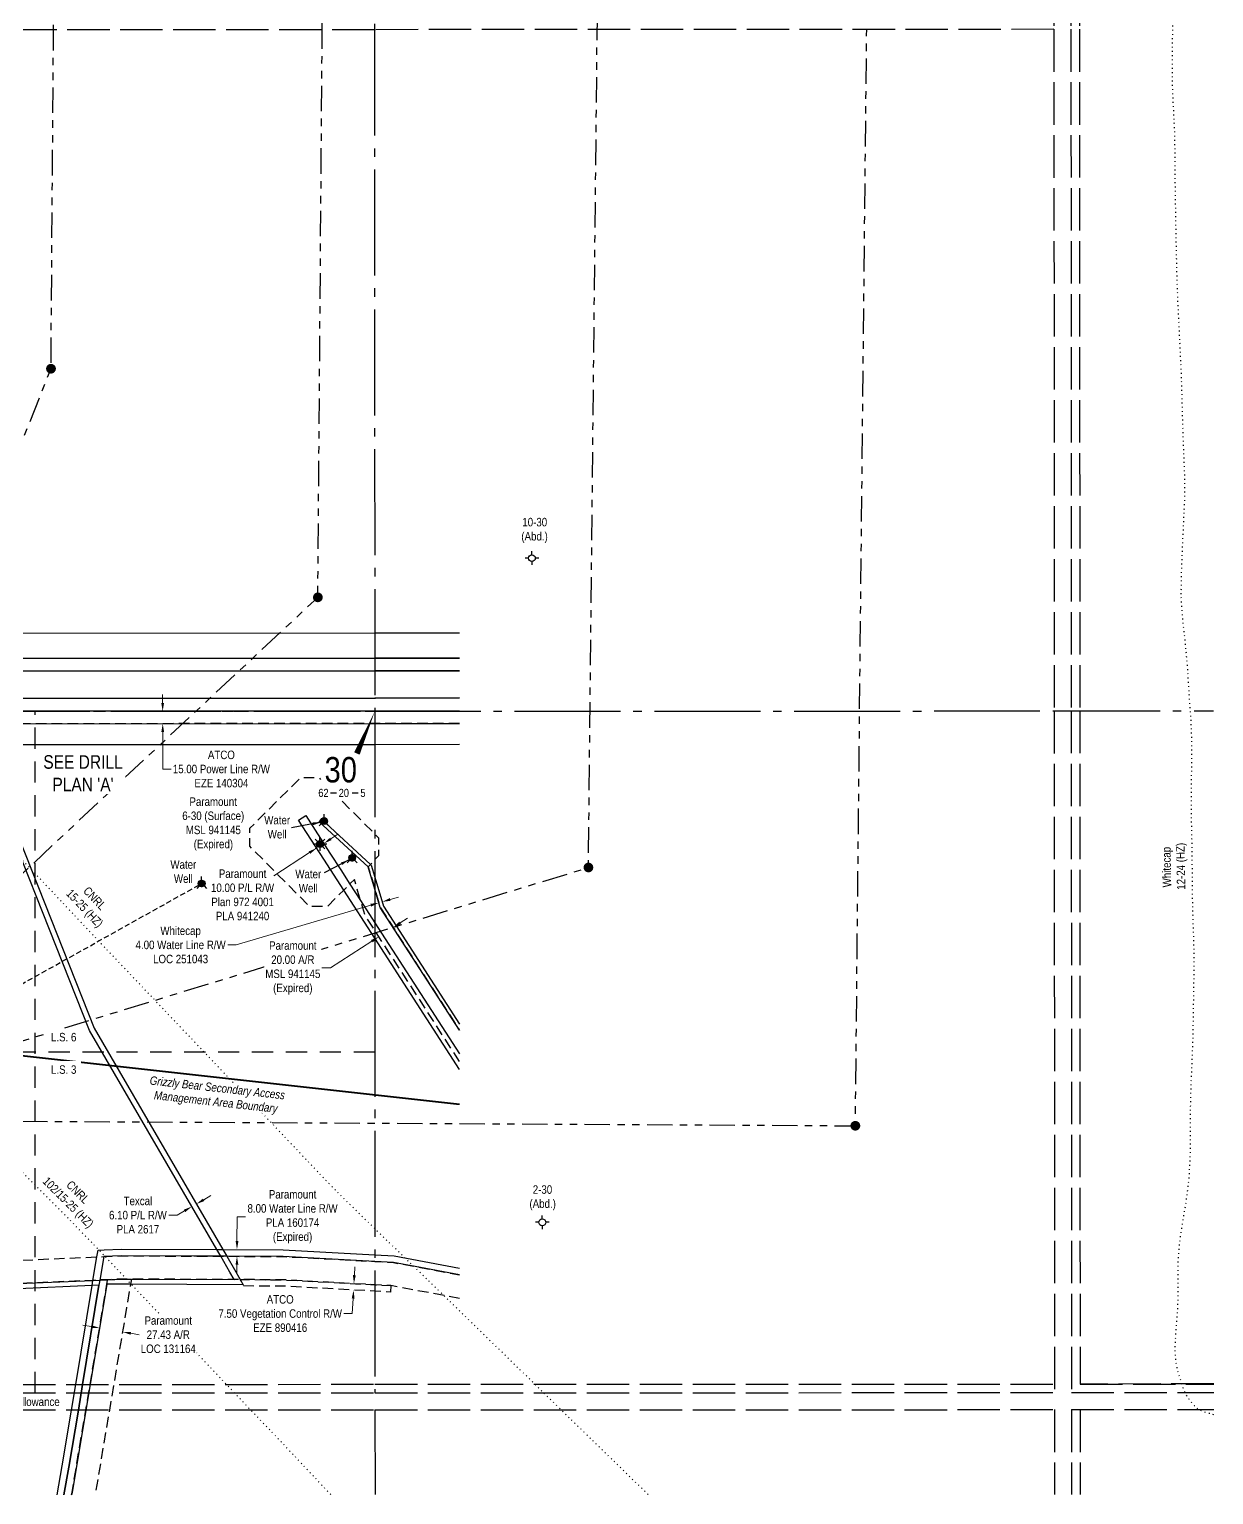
# Model space of a CAD drawing. Extents: x 492570 to 504268, y 6024618 to 6032974.
# Drawn here: x 500315 to 501713, y 6026246 to 6027974 of the extents above; entities that cross this region are included whole.
import ezdxf
from ezdxf.enums import TextEntityAlignment as Align

# ---------------------------------------------------------------- set-up
doc = ezdxf.new("R2010")
doc.units = 0
doc.header["$LTSCALE"] = 5
doc.header["$PDMODE"] = 34
doc.header["$PDSIZE"] = 0.03
for name, pattern in [('DASHDOT2', [12.7, 6.35, -3.175, 0, -3.175]), ('foc-ACCESSROAD', [3.75, 2.5, -1.25]), ('foc-DOT', [1, 0.2, -0.8]), ('foc-DRILLPATH', [14.75, 6, -1.75, 1.75, -1.75, 1.75, -1.75]), ('foc-FLOWLINE', [3.75, 2.5, -1.25]), ('foc-LSD', [8, 5, -3]), ('foc-QUARTERLINE', [33, 25, -3, 2, -3]), ('foc-TIELINE', [1.875, 1.25, -0.625]), ('foc-UNSURVEYED', [12.5, 10, -2.5])]:
    doc.linetypes.add(name, pattern=pattern)
doc.layers.get('Defpoints').update_dxf_attribs({"color": 9})
for name, color, linetype in [('10', 1, 'Continuous'), ('9', 3, 'Continuous'), ('AS-WILDLIFE', 131, 'DASHDOT2'), ('DETAIL-HZ-Existing', 8, 'foc-DOT'), ('DRILL-T', 8, 'Continuous'), ('F-AR', 190, 'foc-ACCESSROAD'), ('F-EZE', 190, 'foc-FLOWLINE'), ('F-RW', 190, 'Continuous'), ('F-WS', 190, 'foc-ACCESSROAD'), ('F-WS-S', 8, 'Continuous'), ('L-DETAIL-T', 3, 'Continuous'), ('L-MON', 1, 'Continuous'), ('L-QSEC', 8, 'foc-QUARTERLINE'), ('L-ROAD-T', 7, 'Continuous'), ('L-SECLBL', 7, 'Continuous'), ('L-SECQ', 8, 'foc-QUARTERLINE'), ('L-SECTION-LSD', 7, 'foc-LSD'), ('L-TIE', 7, 'foc-TIELINE'), ('L-USEC', 7, 'foc-UNSURVEYED'), ('P-PDRILLPATH', 12, 'foc-DRILLPATH'), ('T-WATER-T', 170, 'Continuous')]:
    doc.layers.add(name, color=color, linetype=linetype)
for name, color, linetype, lineweight in [('F-AR-T', 190, 'Continuous', 9), ('F-EZE-T', 190, 'Continuous', 9), ('F-RW-T', 190, 'Continuous', 9), ('F-WS-T', 190, 'Continuous', 9)]:
    doc.layers.add(name, color=color, linetype=linetype, lineweight=lineweight)
doc.styles.add('100L', font='ARIALN.TTF', dxfattribs={"height": 11})
doc.styles.add('240', font='ARIALN.TTF', dxfattribs={"height": 30})
doc.styles.add('80CG', font='ARIALN.TTF', dxfattribs={"height": 10})
doc.styles.add('80L', font='ARIALN.TTF', dxfattribs={"height": 10})
doc.styles.add('SIMPLEX', font='ARIALN.TTF')
doc.dimstyles.new('Compass 5 000', dxfattribs={"dimscale": 5, "dimtxt": 9, "dimasz": 2, "dimexe": 0.2, "dimexo": 0.0625, "dimgap": 0.5, "dimtad": 0, "dimtih": 1, "dimtoh": 1, "dimzin": 0, "dimdsep": 46, "dimtxsty": '80CG', "dimcen": 0.1, "dimse1": 1, "dimse2": 1, "dimclrd": 256, "dimclrt": 256, "dimaunit": 1, "dimadec": 4, "dimazin": 0, "dimtfac": 0.06, "dimtofl": 0, "dimtmove": 0, "dimatfit": 1, "dimfxl": 0.2, "dimtolj": 1, "dimtzin": 0, "dimlwd": -1, "dimarcsym": 0})

# ---------------------------------------------------------------- blocks, each defined once
blk = doc.blocks.new('L-SECLBL')
at = {"layer": '9', "color": 7}
for p, q in [((-5.1, -27.8), (-12.3, -27.8)), ((20.7, -27.8), (13.5, -27.8))]:
    blk.add_line(p, q, dxfattribs=at)
at = {"layer": '10', "color": 2, "style": 'SIMPLEX'}
blk.add_attdef('SEC', text='', height=30, dxfattribs=at).set_placement((0, 0), align=Align.MIDDLE)
at = {"layer": '10', "color": 5, "style": '80L'}
blk.add_attdef('TWP', text='', height=9.5, dxfattribs=at).set_placement((-14.4, -27.4), align=Align.MIDDLE_RIGHT)
blk.add_attdef('RGE', text='', height=9.5, dxfattribs=at).set_placement((3.6, -27.4), align=Align.MIDDLE_CENTER)
blk.add_attdef('MER', text='', height=9.5, dxfattribs=at).set_placement((23.2, -27.4), align=Align.MIDDLE_LEFT)
blk = doc.blocks.new('*D63')
at = {"layer": 'Defpoints', "color": 0, "transparency": 16777216}
for p in [(500727.7, 6026904.1), (500727.9, 6026903.7), (500744.7, 6026914.5)]:
    blk.add_point(p, dxfattribs=at)
at = {"layer": 'F-AR-T', "transparency": 16777216}
for p, q in [((500752.9, 6026920.4), (500761.3, 6026925.8)), ((500719.3, 6026898.7), (500670.4, 6026867.1)), ((500670.4, 6026867.1), (500660.4, 6026867.1))]:
    blk.add_line(p, q, dxfattribs=at)
for points in [[(500751.9, 6026921.8), (500753.8, 6026919), (500744.5, 6026914.9)], [(500718.4, 6026900.1), (500720.2, 6026897.3), (500727.7, 6026904.1)]]:
    blk.add_solid(points, dxfattribs=at)
at = {"layer": 'F-AR-T', "transparency": 16777216, "insert": (500626.1, 6026867.1), "char_height": 10, "attachment_point": 5, "style": '80CG', "bg_fill": 3, "box_fill_scale": 1.1, "bg_fill_color": 256, "bg_fill_true_color": 13158600, "bg_fill_transparency": 0}
blk.add_mtext('\\A1;Paramount\\P20.00 A/R\\PMSL 941145\\P(Expired)', dxfattribs=at)
blk = doc.blocks.new('*D66')
at = {"layer": 'Defpoints', "color": 0, "transparency": 16777216}
for p in [(500446.5, 6027169.8), (500446.5, 6027155.3), (500472.6, 6027155.4)]:
    blk.add_point(p, dxfattribs=at)
at = {"layer": 'F-EZE-T', "transparency": 16777216}
for p, q in [((500472.5, 6027179.8), (500472.5, 6027189.8)), ((500472.6, 6027145.4), (500472.6, 6027101.8)), ((500472.6, 6027101.8), (500482.6, 6027101.8))]:
    blk.add_line(p, q, dxfattribs=at)
for points in [[(500474.2, 6027179.8), (500470.9, 6027179.8), (500472.5, 6027169.8)], [(500474.2, 6027145.4), (500470.9, 6027145.4), (500472.6, 6027155.4)]]:
    blk.add_solid(points, dxfattribs=at)
at = {"layer": 'F-EZE-T', "transparency": 16777216, "insert": (500541.8, 6027101.8), "char_height": 10, "attachment_point": 5, "style": '80CG'}
blk.add_mtext('\\A1;ATCO\\P15.00 Power Line R/W\\PEZE 140304', dxfattribs=at)
blk = doc.blocks.new('*D68')
at = {"layer": 'Defpoints', "color": 0, "transparency": 16777216}
for p in [(500729.3, 6026952.5), (500725.5, 6026951.3), (500731.5, 6026945.1)]:
    blk.add_point(p, dxfattribs=at)
at = {"layer": 'F-RW-T', "transparency": 16777216}
for p, q in [((500718.1, 6026941.2), (500559.3, 6026894.3)), ((500741.1, 6026948), (500750.7, 6026950.8)), ((500559.3, 6026894.3), (500549.3, 6026894.3))]:
    blk.add_line(p, q, dxfattribs=at)
for points in [[(500717.6, 6026942.8), (500718.5, 6026939.6), (500727.6, 6026944)], [(500740.6, 6026949.6), (500741.5, 6026946.4), (500731.5, 6026945.1)]]:
    blk.add_solid(points, dxfattribs=at)
at = {"layer": 'F-RW-T', "transparency": 16777216, "insert": (500493.7, 6026894.3), "char_height": 10, "attachment_point": 5, "style": '80CG'}
blk.add_mtext('\\A1;Whitecap\\P4.00 Water Line R/W\\PLOC 251043', dxfattribs=at)
blk = doc.blocks.new('GAS')
h = blk.add_hatch(color=255)
h.dxf.hatch_style = 1
edge = h.paths.add_edge_path()
edge.add_arc((0, 0), 0.9, 0, 360)
for p, q in [((-0.81, 0), (-1.62, 0)), ((-0.57, 0.57), (-1.14, 1.14)), ((0, 0.81), (0, 1.62)), ((0.57, 0.57), (1.14, 1.14)), ((1.62, 0), (0.81, 0)), ((-0.57, -0.57), (-1.14, -1.14)), ((0, -0.81), (0, -1.62)), ((1.14, -1.14), (0.57, -0.57))]:
    blk.add_line(p, q)
blk.add_circle((0, 0), 0.8)
blk = doc.blocks.new('*D75')
at = {"layer": 'Defpoints', "color": 0, "transparency": 16777216}
for p in [(500398.1, 6026442.6), (500425.1, 6026437.8), (500425.2, 6026438.1)]:
    blk.add_point(p, dxfattribs=at)
at = {"layer": 'F-AR-T', "transparency": 16777216}
for p, q in [((500388.2, 6026444), (500378.3, 6026445.7)), ((500435, 6026436.2), (500444.8, 6026434.5))]:
    blk.add_line(p, q, dxfattribs=at)
for points in [[(500388.5, 6026445.7), (500387.9, 6026442.4), (500398.1, 6026442.4)], [(500435.3, 6026437.8), (500434.7, 6026434.5), (500425.1, 6026437.8)]]:
    blk.add_solid(points, dxfattribs=at)
at = {"layer": 'F-AR-T', "transparency": 16777216, "insert": (500479.1, 6026434.5), "char_height": 10, "attachment_point": 5, "style": '80CG', "bg_fill": 3, "box_fill_scale": 1.1, "bg_fill_color": 256, "bg_fill_true_color": 13158600, "bg_fill_transparency": 0}
blk.add_mtext('\\A1;Paramount\\P27.43 A/R\\PLOC 131164', dxfattribs=at)
blk = doc.blocks.new('*D76')
at = {"layer": 'Defpoints', "color": 0, "transparency": 16777216}
for p in [(500631.4, 6026490.8), (500631.8, 6026498.3), (500697.8, 6026487.2)]:
    blk.add_point(p, dxfattribs=at)
at = {"layer": 'F-EZE-T', "transparency": 16777216}
for p, q in [((500698.7, 6026504.7), (500699.2, 6026514.7)), ((500697.2, 6026477.2), (500696.3, 6026459.4)), ((500696.3, 6026459.4), (500686.3, 6026459.4))]:
    blk.add_line(p, q, dxfattribs=at)
for points in [[(500697, 6026504.8), (500700.4, 6026504.6), (500698.2, 6026494.7)], [(500695.6, 6026477.3), (500698.9, 6026477.1), (500697.8, 6026487.2)]]:
    blk.add_solid(points, dxfattribs=at)
at = {"layer": 'F-EZE-T', "transparency": 16777216, "insert": (500611.2, 6026459.4), "char_height": 10, "attachment_point": 5, "style": '80CG'}
blk.add_mtext('\\A1;ATCO\\P7.50 Vegetation Control R/W\\PEZE 890416', dxfattribs=at)
blk = doc.blocks.new('*D77')
at = {"layer": 'Defpoints', "color": 0, "transparency": 16777216}
for p in [(500448, 6026686.9), (500453.3, 6026689.9), (500512.2, 6026588.6)]:
    blk.add_point(p, dxfattribs=at)
at = {"layer": 'F-RW-T', "transparency": 16777216}
for p, q in [((500520.9, 6026593.7), (500529.5, 6026598.7)), ((500489.7, 6026575.5), (500479.7, 6026575.5)), ((500498.3, 6026580.5), (500489.7, 6026575.5))]:
    blk.add_line(p, q, dxfattribs=at)
for points in [[(500520, 6026595.1), (500521.7, 6026592.2), (500512.2, 6026588.6)], [(500497.5, 6026582), (500499.1, 6026579.1), (500506.9, 6026585.6)]]:
    blk.add_solid(points, dxfattribs=at)
at = {"layer": 'F-RW-T', "transparency": 16777216, "insert": (500443.3, 6026575.5), "char_height": 10, "attachment_point": 5, "style": '80CG'}
blk.add_mtext('\\A1;Texcal\\P6.10 P/L R/W\\PPLA 2617', dxfattribs=at)
blk = doc.blocks.new('*D78')
at = {"layer": 'Defpoints', "color": 0, "transparency": 16777216}
for p in [(500560.2, 6026534.9), (500598.7, 6026534.8), (500598.7, 6026526.8)]:
    blk.add_point(p, dxfattribs=at)
at = {"layer": 'F-RW-T', "transparency": 16777216}
for p, q in [((500560.2, 6026544.9), (500560.4, 6026573.6)), ((500560.4, 6026573.6), (500570.4, 6026573.6)), ((500560.1, 6026517), (500560.1, 6026507))]:
    blk.add_line(p, q, dxfattribs=at)
for points in [[(500558.6, 6026545), (500561.9, 6026544.9), (500560.2, 6026534.9)], [(500558.5, 6026517), (500561.8, 6026516.9), (500560.2, 6026527)]]:
    blk.add_solid(points, dxfattribs=at)
at = {"layer": 'F-RW-T', "transparency": 16777216, "insert": (500625.8, 6026573.6), "char_height": 10, "attachment_point": 5, "style": '80CG'}
blk.add_mtext('\\A1;Paramount\\P8.00 Water Line R/W\\PPLA 160174\\P(Expired)', dxfattribs=at)
blk = doc.blocks.new('plbh')
at = {"layer": 'L-MON'}
h = blk.add_hatch(color=255, dxfattribs=at)
h.dxf.hatch_style = 1
edge = h.paths.add_edge_path()
edge.add_arc((0, 0), 1.16, 0, 360)
h = blk.add_hatch(color=256, dxfattribs=at)
h.dxf.hatch_style = 1
h.paths.add_polyline_path([(-0.96, 0, 1), (0.96, 0, 1)])
h.paths.add_polyline_path([(0.91, 0, -1), (-0.91, 0, -1)], flags=16)
h.paths.add_polyline_path([(0.45, 0, -1), (-0.45, 0, -1)], flags=0)
h = blk.add_hatch(color=256, dxfattribs=at)
h.dxf.hatch_style = 1
h.paths.add_polyline_path([(-0.45, 0, 1), (0.45, 0, 1)])
h.paths.add_polyline_path([(0.4, 0, -1), (-0.4, 0, -1)], flags=16)
at = {"layer": 'L-MON', "color": 240}
for radius in [0.96, 0.91, 0.45, 0.4]:
    blk.add_circle((0, 0), radius, dxfattribs=at)
blk = doc.blocks.new('GABD')
for p, q in [((-0.81, 0), (-1.62, 0)), ((0, 0.81), (0, 1.62)), ((1.62, 0), (0.81, 0)), ((0, -0.81), (0, -1.62))]:
    blk.add_line(p, q)
blk.add_circle((0, 0), 0.8)
blk = doc.blocks.new('WAT')
h = blk.add_hatch(color=255)
h.dxf.hatch_style = 1
edge = h.paths.add_edge_path()
edge.add_arc((0, 0), 0.9, 0, 360)
at = {"color": 170}
for p, q in [((0, 0.82), (0, 1.63)), ((-0.58, -0.58), (-1.15, -1.15)), ((0.58, -0.58), (1.15, -1.15))]:
    blk.add_line(p, q, dxfattribs=at)
blk.add_circle((0, 0), 0.8, dxfattribs=at)

msp = doc.modelspace()

# ---------------------------------------------------------------- linework, layer by layer
at = {"layer": 'AS-WILDLIFE', "const_width": 1.999, "flags": 128}
msp.add_lwpolyline([(500822.881, 6026706.24), (500219.201, 6026773.316), (499633.817, 6026846.489), (499121.606, 6027066.008), (498999.944, 6027066.008)], dxfattribs=at)
at = {"layer": 'DETAIL-HZ-Existing', "flags": 128}
for points in [[(501712.751, 6026339.841), (501709.585, 6026340.908), (501705.105, 6026342.336), (501700.794, 6026343.624), (501696.884, 6026345.212), (501693.363, 6026347.631), (501690.131, 6026350.759), (501687, 6026354.188), (501683.978, 6026357.966), (501681.216, 6026362.225), (501678.834, 6026366.804), (501676.852, 6026371.653), (501675.24, 6026376.583), (501673.637, 6026381.522), (501671.875, 6026386.761), (501670.062, 6026393.05), (501668.549, 6026400.83), (501667.655, 6026410.25), (501667.432, 6026416.049), (501667.419, 6026422.019), (501667.478, 6026424.58), (501668.282, 6026437.25), (501669.546, 6026452.111), (501670.539, 6026468.271), (501670.921, 6026485.372), (501670.663, 6026503.242), (501670.864, 6026522.482), (501672.685, 6026543.683), (501676.214, 6026567.055), (501676.533, 6026568.905), (501680.483, 6026592.327), (501683.801, 6026619.239), (501685.218, 6026647.2), (501685.385, 6026675.63), (501685.514, 6026700.77), (501685.562, 6026704.16), (501686.279, 6026732.901), (501687.537, 6026761.572), (501688.564, 6026790.143), (501689.021, 6026819.003), (501689.458, 6026847.774), (501689.785, 6026876.574), (501689.182, 6026905.174), (501688.179, 6026933.714), (501687.676, 6026962.074), (501687.514, 6026990.844), (501687.141, 6027019.574), (501686.518, 6027048.074), (501686.515, 6027076.774), (501686.842, 6027105.375), (501687.099, 6027133.965), (501685.876, 6027162.695), (501683.803, 6027191.404), (501682.041, 6027220.074), (501679.588, 6027248.693), (501676.415, 6027277.072), (501674.452, 6027305.461), (501674.819, 6027334.162), (501675.936, 6027362.892), (501677.334, 6027391.773), (501678.661, 6027420.624), (501678.498, 6027449.334), (501677.395, 6027477.954), (501676.422, 6027506.664), (501675.629, 6027535.234), (501674.786, 6027563.984), (501673.523, 6027592.723), (501672.14, 6027621.443), (501670.717, 6027650.153), (501669.655, 6027678.902), (501668.941, 6027707.913), (501668.369, 6027736.492), (501667.856, 6027765.243), (501667.413, 6027793.923), (501667.23, 6027822.603), (501666.897, 6027851.383), (501665.454, 6027880.193), (501664.131, 6027908.842), (501663.968, 6027937.412), (501664.296, 6027965.943), (501665.183, 6027994.744), (501665.85, 6028023.404), (501666.507, 6028052.185), (501667.674, 6028080.886), (501668.461, 6028109.586), (501669.098, 6028138.287), (501669.595, 6028166.737), (501670.382, 6028195.548), (501671.789, 6028224.219), (501673.107, 6028252.87), (501674.224, 6028281.59), (501675.051, 6028310.341), (501675.958, 6028339.082), (501676.105, 6028367.912), (501676.892, 6028396.463), (501678.189, 6028425.174), (501678.506, 6028453.814), (501680.793, 6028482.385), (501684.821, 6028510.897), (501687.168, 6028539.489), (501687.755, 6028568.059), (501688.322, 6028596.6), (501689.239, 6028625.28), (501690.416, 6028653.781), (501690.473, 6028682.462), (501689.55, 6028711.211), (501688.968, 6028740.012), (501688.455, 6028768.872), (501687.792, 6028797.652), (501687.288, 6028827.102), (501686.846, 6028855.872), (501686.113, 6028884.392), (501685.38, 6028913.052), (501684.607, 6028941.671), (501683.794, 6028970.321), (501683.091, 6028998.991), (501682.468, 6029027.561), (501681.855, 6029056.281), (501681.013, 6029084.981), (501680.06, 6029113.711), (501679.237, 6029142.551), (501679.394, 6029171.291), (501680.691, 6029200.082), (501682.588, 6029228.783), (501686.445, 6029257.255), (501690.572, 6029285.557), (501695.08, 6029313.88), (501700.927, 6029342.023), (501706.674, 6029370.036), (501711.538, 6029393.022)], [(501045.351, 6026245.987), (501042.963, 6026248.314), (500983.614, 6026306.033), (500963.817, 6026325.267), (500943.861, 6026344.68), (500923.714, 6026364.343), (500903.958, 6026383.626), (500884.171, 6026402.92), (500864.545, 6026422.003), (500825.132, 6026460.379), (500805.296, 6026479.723), (500785.499, 6026498.896), (500725.73, 6026556.806), (500706.054, 6026575.859), (500686.187, 6026595.122), (500666.881, 6026614.686), (500647.804, 6026634.869), (500628.807, 6026654.883), (500609.51, 6026675.226), (500590.744, 6026695.14), (500571.777, 6026714.993), (500552.65, 6026735.007), (500514.607, 6026775.194), (500495.59, 6026795.128), (500476.513, 6026815.201), (500457.447, 6026835.325), (500419.503, 6026875.262), (500400.456, 6026895.345), (500381.28, 6026915.579), (500343.396, 6026955.826), (500324.429, 6026975.86), (500305.183, 6026995.993), (500267.239, 6027036.01), (500248.252, 6027056.054), (500229.106, 6027076.177), (500191.262, 6027116.125), (500171.835, 6027136.618), (500153.209, 6027156.312), (500133.792, 6027176.335), (500094.659, 6027215.072), (500074.833, 6027234.405), (500054.916, 6027253.629), (500015.353, 6027291.945), (499995.447, 6027311.378), (499975.55, 6027330.712), (499955.684, 6027349.815), (499914.502, 6027386.591), (499893.465, 6027405.154), (499873.609, 6027424.018), (499853.733, 6027443.131), (499833.816, 6027462.394), (499814.04, 6027481.617), (499794.153, 6027500.941), (499774.457, 6027520.334), (499754.76, 6027539.607), (499734.854, 6027558.921), (499715.007, 6027578.174), (499694.611, 6027596.927), (499673.485, 6027614.76), (499653.219, 6027632.643), (499633.632, 6027652.237), (499594.519, 6027691.094), (499575.003, 6027710.627), (499555.936, 6027730.791), (499536.089, 6027750.024), (499515.793, 6027768.507), (499495.807, 6027788.03), (499476.57, 6027807.744), (499437.817, 6027846.821), (499418.33, 6027866.655), (499380.227, 6027906.602), (499371.854, 6027915.419)], [(500670.935, 6026245.877), (500662.368, 6026254.857), (500624.605, 6026295.064), (500606.619, 6026314.098), (500586.522, 6026335.111), (500567.305, 6026355.264), (500549.218, 6026374.328), (500529.261, 6026395.352), (500511.265, 6026414.295), (500490.708, 6026435.818), (500471.801, 6026455.572), (500434.748, 6026494.74), (500414.791, 6026515.963), (500395.964, 6026535.896), (500357.561, 6026575.283), (500337.934, 6026594.897), (500319.708, 6026613.141), (500298.911, 6026633.933), (500279.295, 6026653.507), (500260.789, 6026671.121), (500239.612, 6026690.493), (500219.456, 6026708.996), (500199.63, 6026727.36), (500178.123, 6026747.642), (500159.387, 6026765.216), (500118.685, 6026802.812), (500098.349, 6026821.645), (500077.132, 6026841.258), (500057.096, 6026859.821), (500037.169, 6026878.705), (500016.813, 6026898.478), (499997.376, 6026917.581), (499977.74, 6026937.164), (499959.054, 6026955.888), (499938.687, 6026976.301), (499919.07, 6026995.835), (499899.354, 6027015.368), (499880.757, 6027033.712), (499861.141, 6027052.985), (499840.294, 6027073.528), (499801.801, 6027111.265), (499782.055, 6027130.549), (499742.852, 6027169.466), (499722.165, 6027190.369), (499702.818, 6027209.952), (499684.852, 6027228.146), (499663.875, 6027249.219), (499645.469, 6027267.653), (499605.795, 6027307.75), (499586.158, 6027327.563), (499566.712, 6027346.936), (499528.059, 6027385.243), (499507.952, 6027405.277), (499488.336, 6027424.76), (499469.399, 6027443.624), (499429.676, 6027483.58), (499410.079, 6027503.154), (499391.203, 6027521.828), (499371.376, 6027541.411), (499351.11, 6027561.654), (499312.917, 6027600.051), (499292.64, 6027620.385), (499273.123, 6027639.868), (499224.067, 6027688.241), (499216.945, 6027695.249)]]:
    msp.add_lwpolyline(points, dxfattribs=at)
at = {"layer": 'F-AR', "flags": 128}
for points in [[(500822.96, 6026477.231), (500768.798, 6026487.301), (500741.596, 6026492.359), (500723.049, 6026493.363), (500613.72, 6026499.285), (500564.072, 6026499.502), (500556.996, 6026499.532), (500435.556, 6026500.062), (500424.235, 6026500.112), (500407.625, 6026499.386), (500398.385, 6026498.982), (500390.225, 6026498.627), (500302.328, 6026494.788), (500248.457, 6026496.198), (500240.291, 6026496.412), (500184.793, 6026511.582), (500124.441, 6026528.079), (500124.381, 6026555.53), (500128.874, 6026555.285), (500246.263, 6026523.181), (500250.359, 6026523.066), (500293.405, 6026521.859), (500394.909, 6026526.293), (500403.079, 6026526.65), (500423.696, 6026527.55), (500509.174, 6026527.177), (500516.253, 6026527.146), (500540.995, 6026527.038), (500548.071, 6026527.007), (500614.522, 6026526.716), (500723.041, 6026520.84), (500744.858, 6026519.658), (500770.294, 6026514.928), (500822.95, 6026505.138)], [(500365.055, 6026245.761), (500365.57, 6026248.517), (500381.821, 6026345.451), (500386.877, 6026375.613), (500406.737, 6026494.087), (500407.625, 6026499.386), (500424.235, 6026500.112), (500435.556, 6026500.062), (500434.535, 6026493.966), (500429.939, 6026466.55), (500414.689, 6026375.63), (500409.63, 6026345.467), (500392.907, 6026245.771)]]:
    msp.add_lwpolyline(points, dxfattribs=at)
at = {"layer": 'F-EZE', "flags": 128}
msp.add_lwpolyline([(500822.727, 6027155.635), (500723.839, 6027155.482), (500722.858, 6027155.709), (500249.303, 6027154.971), (500242.742, 6027154.962), (500234.268, 6027155.209), (499921.172, 6027155.055), (499921.17, 6027169.509), (500234.255, 6027169.889), (500235.112, 6027169.89), (500236.808, 6027169.89), (500243.371, 6027169.892), (500722.775, 6027170.053), (500723.962, 6027170.053), (500822.722, 6027170.086)], dxfattribs=at)
msp.add_lwpolyline([(500741.596, 6026492.359), (500741.19, 6026484.868), (500723.051, 6026485.851), (500613.501, 6026491.784), (500568.447, 6026491.98), (500567.631, 6026493.384), (500564.072, 6026499.502), (500613.72, 6026499.285), (500723.049, 6026493.363), (500741.596, 6026492.359)], close=True, dxfattribs=at)
at = {"layer": 'F-RW'}
for points in [[(500822.7, 6027232.638), (500723.717, 6027232.468), (500722.835, 6027232.467), (500231.202, 6027232.188), (500218.684, 6027232.179), (500212.123, 6027232.175), (499921.161, 6027231.994), (499921.157, 6027262), (500185.486, 6027262.165), (500206.794, 6027262.179), (500231.184, 6027262.193), (500722.827, 6027262.474), (500723.683, 6027262.474), (500822.69, 6027262.643)], [(500822.705, 6027217.618), (500723.723, 6027217.466), (500722.84, 6027217.465), (500231.211, 6027217.185), (500224.627, 6027217.181), (500218.067, 6027217.176), (499921.163, 6027216.991), (499921.161, 6027231.994), (500212.123, 6027232.175), (500218.684, 6027232.179), (500231.202, 6027232.188), (500722.835, 6027232.467), (500723.717, 6027232.468), (500822.7, 6027232.638)], [(500822.716, 6027185.619), (500723.742, 6027185.466), (500722.849, 6027185.466), (500237.309, 6027185.189), (500231.229, 6027185.186), (500230.748, 6027185.186), (499921.168, 6027185.05), (499921.163, 6027216.991), (500218.067, 6027217.176), (500224.627, 6027217.181), (500231.211, 6027217.185), (500722.84, 6027217.465), (500723.723, 6027217.466), (500822.705, 6027217.618)], [(500822.722, 6027170.086), (500723.962, 6027170.053), (500722.775, 6027170.053), (500243.371, 6027169.892), (500236.808, 6027169.89), (500235.112, 6027169.89), (500234.255, 6027169.889), (499921.17, 6027169.509), (499921.168, 6027185.05), (500230.748, 6027185.186), (500231.229, 6027185.186), (500237.309, 6027185.189), (500722.849, 6027185.466), (500723.742, 6027185.466), (500822.716, 6027185.619)], [(500822.735, 6027130.651), (500723.828, 6027130.498), (500722.865, 6027130.497), (500259.136, 6027130.177), (500252.572, 6027130.189), (500234.297, 6027130.221), (499921.175, 6027130.068), (499921.172, 6027155.055), (500234.268, 6027155.209), (500242.742, 6027155.087), (500249.303, 6027155.093), (500722.858, 6027155.709), (500723.83, 6027155.482), (500822.727, 6027155.635)], [(500302.328, 6026494.788), (500390.225, 6026498.627), (500398.385, 6026498.982), (500407.625, 6026499.386), (500424.235, 6026500.112), (500435.556, 6026500.062), (500556.996, 6026499.532), (500551.902, 6026508.287), (500540.995, 6026527.038), (500536.332, 6026535.054), (500386.036, 6026793.409), (500252.619, 6027129.997)], [(500259.181, 6027130.005), (500391.539, 6026796.082), (500543.408, 6026535.023), (500548.071, 6026527.007), (500557.177, 6026511.355), (500564.072, 6026499.502), (500567.631, 6026493.384), (500434.535, 6026493.966), (500406.737, 6026494.087), (500386.877, 6026375.613), (500381.821, 6026345.451), (500365.57, 6026248.517), (500365.055, 6026245.761)], [(500822.867, 6026747.306), (500722.931, 6026902.1), (500686.214, 6026958.975), (500662.652, 6026995.471), (500632.994, 6027041.412), (500641.391, 6027046.832), (500669.912, 6027002.653), (500682.671, 6026982.89), (500693.462, 6026966.174), (500706.042, 6026946.687), (500722.925, 6026920.534), (500822.861, 6026765.742)], [(500822.851, 6026793.608), (500729.311, 6026938.373), (500722.914, 6026960.053), (500715.152, 6026986.363), (500657.342, 6027039.681), (500660.053, 6027042.62), (500717.83, 6026989.331), (500718.673, 6026988.553), (500722.91, 6026974.194), (500732.981, 6026940.061), (500822.848, 6026800.979)], [(500347.832, 6026245.754), (500354.05, 6026279.649), (500364.92, 6026345.442), (500369.903, 6026375.604), (500389.208, 6026492.475), (500390.225, 6026498.627), (500394.909, 6026526.293), (500396.275, 6026534.354), (500403.484, 6026534.656), (500423.63, 6026535.546), (500536.332, 6026535.054), (500543.408, 6026535.023), (500614.771, 6026534.711), (500723.039, 6026528.847), (500745.824, 6026527.612), (500822.947, 6026513.163)], [(500822.95, 6026505.138), (500770.294, 6026514.928), (500744.858, 6026519.658), (500723.041, 6026520.84), (500614.522, 6026526.716), (500548.071, 6026527.007), (500540.995, 6026527.038), (500516.253, 6026527.146), (500509.174, 6026527.177), (500423.696, 6026527.55), (500403.079, 6026526.65), (500398.385, 6026498.982), (500397.342, 6026492.83), (500377.994, 6026375.608), (500373.016, 6026345.446), (500361.921, 6026278.239), (500355.962, 6026245.757)], [(500355.962, 6026245.757), (500361.921, 6026278.239), (500373.016, 6026345.446), (500377.994, 6026375.608), (500397.342, 6026492.83), (500389.208, 6026492.475), (500302.385, 6026488.684)]]:
    msp.add_lwpolyline(points, dxfattribs=at)
at = {"layer": 'F-RW-T'}
for p, q in [((500670.982, 6027019.423), (500679.379, 6027024.844)), ((500645.792, 6027003.16), (500603.717, 6026975.998))]:
    msp.add_line(p, q, dxfattribs=at)
for points in [[(500644.888, 6027004.56), (500646.695, 6027001.761), (500654.189, 6027008.581)], [(500670.079, 6027020.822), (500671.886, 6027018.023), (500662.585, 6027014.002)]]:
    msp.add_solid(points, dxfattribs=at)
at = {"layer": 'F-WS', "flags": 128}
for points in [[(500822.864, 6026756.758), (500722.928, 6026911.455), (500710.997, 6026929.925), (500706.042, 6026946.687), (500698.734, 6026971.409), (500693.462, 6026966.174), (500686.214, 6026958.975), (500666.863, 6026939.758), (500645.65, 6026939.827), (500575.223, 6027010.722), (500575.293, 6027031.935), (500635.504, 6027091.755), (500656.717, 6027091.686), (500658.776, 6027089.613)], [(500684.365, 6027063.856), (500722.895, 6027025.073), (500727.147, 6027020.794), (500727.078, 6026999.58), (500722.904, 6026994.954), (500717.83, 6026989.331), (500715.152, 6026986.363), (500722.914, 6026960.053), (500729.311, 6026938.373), (500822.851, 6026793.608)]]:
    msp.add_lwpolyline(points, dxfattribs=at)
at = {"layer": 'L-QSEC', "flags": 128}
for points in [[(500722.327, 6028780.854), (500722.499, 6027974.011)], [(501524.538, 6027170.321), (501712.421, 6027170.509)]]:
    msp.add_lwpolyline(points, dxfattribs=at)
at = {"layer": 'L-SECLBL', "flags": 128}
msp.add_lwpolyline([(500722.853, 6027169.915, 0, 6.996, 0), (500701.744, 6027120.127, 0, 0, 0)], format="xyseb", dxfattribs=at)
at = {"layer": 'L-SECQ'}
msp.add_line((500723.058, 6026345.82), (500723.089, 6026245.897), dxfattribs=at)
at = {"layer": 'L-SECQ', "flags": 128}
for points in [[(500722.499, 6027974.011), (500722.775, 6027170.053)], [(499921.053, 6027169.785), (500722.775, 6027170.053)], [(500722.775, 6027170.053), (501524.538, 6027170.321)], [(500722.775, 6027170.053), (500723.052, 6026365.926)]]:
    msp.add_lwpolyline(points, dxfattribs=at)
at = {"layer": 'L-SECTION-LSD', "flags": 128}
for points in [[(500322.13, 6026365.785), (500321.914, 6027169.919)], [(500722.913, 6026767.989), (499921.131, 6026767.714)]]:
    msp.add_lwpolyline(points, dxfattribs=at)
at = {"layer": 'L-USEC'}
msp.add_line((501712.736, 6026376.447), (501555.05, 6026376.291), dxfattribs=at)
at = {"layer": 'L-USEC', "flags": 128}
for points in [[(501523.821, 6028778.55), (501524.001, 6028376.494), (501524.18, 6027974.436)], [(501543.927, 6028778.559), (501544.107, 6028376.503), (501544.286, 6027974.445)], [(501553.985, 6028778.564), (501554.164, 6028376.507), (501554.343, 6027974.449)], [(500722.499, 6027974.011), (499920.819, 6027973.587)], [(501524.18, 6027974.436), (500722.499, 6027974.011)], [(501524.18, 6027974.436), (501524.36, 6027572.379), (501524.538, 6027170.321)], [(501544.286, 6027974.445), (501544.466, 6027572.388), (501544.645, 6027170.33)], [(501554.343, 6027974.449), (501554.524, 6027572.392), (501554.702, 6027170.334)], [(501524.538, 6027170.321), (501524.717, 6026768.259), (501524.896, 6026366.208)], [(501544.645, 6027170.33), (501544.824, 6026768.268), (501545.002, 6026366.215)], [(501554.702, 6027170.334), (501554.881, 6026768.272), (501555.055, 6026376.275)], [(499921.206, 6026375.701), (500723.048, 6026375.983)], [(499921.208, 6026365.643), (500723.052, 6026365.926)], [(500723.048, 6026375.983), (501524.891, 6026376.266)], [(500723.052, 6026365.926), (501524.896, 6026366.208)], [(501545.002, 6026366.215), (501712.74, 6026366.274)], [(501555.055, 6026376.276), (501712.736, 6026376.332)], [(499921.212, 6026345.537), (500723.058, 6026345.82)], [(500723.058, 6026345.82), (501524.905, 6026346.102)], [(501524.905, 6026346.102), (501524.949, 6026246.156)], [(501545.011, 6026346.109), (501712.748, 6026346.168)], [(501545.011, 6026346.111), (501545.055, 6026246.163)], [(501555.065, 6026346.115), (501555.11, 6026246.166)]]:
    msp.add_lwpolyline(points, dxfattribs=at)
at = {"layer": 'P-PDRILLPATH', "flags": 128}
for points in [[(499989.699, 6026689.208), (500340.71, 6027574.024), (500375.489, 6032178.595)], [(499997.004, 6026688.799), (500655.62, 6027304.335), (500690.334, 6031784.838)], [(500004.309, 6026688.39), (500974.916, 6026985.682), (501020.998, 6031395.286)], [(500011.613, 6026687.982), (501289.882, 6026680.956), (501335.932, 6031135.652)]]:
    msp.add_lwpolyline(points, dxfattribs=at)

# ---------------------------------------------------------------- block references
at = {"xscale": 4.999999999999964, "yscale": 4.999999999999964, "zscale": 4.999999999999964}
for p in [(500662.971, 6027040.445), (500696.094, 6026997.055), (500518.503, 6026966.767)]:
    msp.add_blockref('WAT', p, dxfattribs=at)
at = {"layer": 'F-WS-S', "xscale": 4.997316549999959, "yscale": 4.997316549999959}
for name, p, zscale in [('GABD', (500908.236, 6027350.614), 4.999999999999954), ('GAS', (500658.167, 6027013.341), 4.997316549999959), ('GABD', (500920.472, 6026567.062), 4.999999999999954)]:
    msp.add_blockref(name, p, dxfattribs=dict(at, zscale=zscale))
at = {"layer": 'L-MON', "xscale": 4.997316549999959, "yscale": 4.997316549999959, "zscale": 54.97048204999951}
for p in [(500340.71, 6027574.024), (500655.62, 6027304.335), (500974.916, 6026985.682), (501289.882, 6026680.956)]:
    msp.add_blockref('plbh', p, dxfattribs=at)
at = {"layer": 'L-SECLBL', "xscale": 0.99946331, "yscale": 0.99946331, "zscale": 0.9994709999999836}
msp.add_blockref('L-SECLBL', (500682.687, 6027101.017), dxfattribs=at).add_auto_attribs({'SEC': '30', 'TWP': '62', 'RGE': '20', 'MER': '5'})

# ---------------------------------------------------------------- texts
at = {"color": 170, "char_height": 10, "attachment_point": 5, "style": '80L'}
for width, insert in [(56.67696, (500607.635, 6027033.143)), (30.80941, (500496.912, 6026980.757)), (56.67696, (500644.329, 6026969.5))]:
    msp.add_mtext_dynamic_manual_height_columns('Water\\PWell', width=width, gutter_width=47.475, heights=[0], dxfattribs=dict(at, insert=insert))
at = {"layer": 'DRILL-T', "char_height": 10, "attachment_point": 1, "style": '80L'}
for s, insert, rotation in [('\\pi23.152;CNRL\\P\\pi11.525;15-25 (HZ)', (500369.319, 6026980.912), 313.46406), ('\\pi23.152;CNRL\\P\\pi0.3753;102/15-25 (HZ)', (500348.718, 6026633.68), 315.019144)]:
    msp.add_mtext_dynamic_manual_height_columns(s, width=76.50094, gutter_width=49.973, heights=[0], dxfattribs=dict(at, insert=insert, rotation=rotation))
at = {"layer": 'F-WS-S', "insert": (501652.7, 6026958.344), "char_height": 9.99463, "attachment_point": 1, "rotation": 91.015696, "style": '80L'}
msp.add_mtext_dynamic_manual_height_columns('\\pi3.8235;Whitecap\\P\\pi0.66356;12-24 (HZ)', width=54.75, gutter_width=49.973, heights=[0], dxfattribs=at)
at = {"layer": 'F-WS-T', "char_height": 9.99471, "attachment_point": 1, "style": '80L'}
for s, width, insert in [('\\pi1.5463;10-30\\P\\pi0.39415;(Abd.)', 30.58153, (500895.377, 6027398.068)), ('\\pi8.7627;Paramount\\P\\pi0.25422;6-30 (Surface)\\P\\pi4.4914;MSL 941145\\P\\pi13.763;(Expired)', 72.5849, (500495.368, 6027068.323)), ('\\pi-6.0166;2-30\\P\\pi-9.8993;(Abd.)', 9.99471, (500915.255, 6026610.751))]:
    msp.add_mtext_dynamic_manual_height_columns(s, width=width, gutter_width=49.973, heights=[0], dxfattribs=dict(at, insert=insert))

# ---------------------------------------------------------------- dimensions: what is measured, and where the dimension line sits
at = {"layer": 'F-EZE-T'}
for base, p1, p2, angle, text, picture, middle in [((500472.553, 6027155.383), (500446.521, 6027169.775), (500446.54, 6027155.35), 270.074527, 'ATCO\\P15.00 Power Line R/W\\PEZE 140304', '*D66', (500541.764, 6027101.778)), ((500697.755, 6026487.221), (500631.812, 6026498.305), (500631.407, 6026490.814), 266.900018, 'ATCO\\P7.50 Vegetation Control R/W\\PEZE 890416', '*D76', (500611.152, 6026459.447))]:
    dim = msp.add_linear_dim(base=base, p1=p1, p2=p2, angle=angle, text=text, dimstyle='Compass 5 000', dxfattribs=at)
    dim.commit()
    dim.dimension.update_dxf_attribs({"geometry": picture, "text_midpoint": middle, "dimtype": 161})
at = {"layer": 'F-RW-T'}
dim = msp.add_linear_dim(base=(500560.196, 6026534.949), p1=(500598.701, 6026526.785), p2=(500598.736, 6026534.781), angle=89.749758, text='Paramount\\P8.00 Water Line R/W\\PPLA 160174\\P(Expired)', dimstyle='Compass 5 000', dxfattribs=at)
dim.commit()
dim.dimension.update_dxf_attribs({"geometry": '*D78', "text_midpoint": (500625.751, 6026573.568), "dimtype": 161})

# ---------------------------------------------------------------- leaders
at = {"layer": 'T-WATER-T'}
for points in [[(500659.309, 6027038.992), (500624.713, 6027032.337)], [(500692.435, 6026994.708), (500663.026, 6026979.433)]]:
    msp.add_leader(points, dimstyle='Compass 5 000', override={"dimclrd": 256}, dxfattribs=at)

# ---------------------------------------------------------------- next in the draw order: texts
at = {"layer": 'AS-WILDLIFE', "insert": (500536.023, 6026716.064), "char_height": 9.99471, "attachment_point": 5, "rotation": 353.659808, "style": '240', "bg_fill": 3, "box_fill_scale": 1.2, "bg_fill_color": 256, "bg_fill_transparency": 0}
msp.add_mtext_dynamic_manual_height_columns('{\\fArial Narrow|b0|i1|c0|p34;Grizzly Bear Secondary Access Management Area Boundary}', width=160.53098, gutter_width=44.976, heights=[0], dxfattribs=at)
at = {"layer": 'L-DETAIL-T', "insert": (500378.513, 6027096.839), "char_height": 15.9914, "width": 93.13045, "attachment_point": 5, "style": '80CG', "bg_fill": 3, "box_fill_scale": 1.2, "bg_fill_color": 256, "bg_fill_transparency": 0}
msp.add_mtext("SEE DRILL\\PPLAN 'A' ", dxfattribs=at)
at = {"layer": 'L-ROAD-T', "insert": (500251.094, 6026360.309), "char_height": 9.99471, "width": 199.84148, "attachment_point": 2, "rotation": 0.010113, "style": '80L', "bg_fill": 3, "box_fill_scale": 1.2, "bg_fill_color": 256, "bg_fill_transparency": 0}
msp.add_mtext('Theoretic Government Road Allowance', dxfattribs=at)
at = {"layer": 'L-SECTION-LSD', "char_height": 9.9946, "attachment_point": 1, "style": '100L', "bg_fill": 3, "box_fill_scale": 1.5, "bg_fill_color": 256, "bg_fill_transparency": 0}
for s, width, insert in [('L.S. 6', 30.46677, (500340.761, 6026790.513)), ('L.S. 3', 30.35961, (500340.761, 6026752.249))]:
    msp.add_mtext_dynamic_manual_height_columns(s, width=width, gutter_width=54.97, heights=[0], dxfattribs=dict(at, insert=insert))

# ---------------------------------------------------------------- next in the draw order: dimensions: what is measured, and where the dimension line sits
at = {"layer": 'F-AR-T'}
dim = msp.add_linear_dim(base=(500727.678, 6026904.101), p1=(500744.709, 6026914.543), p2=(500727.934, 6026903.706), angle=212.862801, text='Paramount\\P20.00 A/R\\PMSL 941145\\P(Expired)', dimstyle='Compass 5 000', override={"dimtfill": 1}, dxfattribs=at)
dim.commit()
dim.dimension.update_dxf_attribs({"geometry": '*D63', "text_midpoint": (500626.11, 6026867.117), "dimtype": 161})
dim = msp.add_aligned_dim(p1=(500398.105, 6026442.592), p2=(500425.16, 6026438.054), distance=-0.243, text='Paramount\\P27.43 A/R\\PLOC 131164', dimstyle='Compass 5 000', override={"dimtfill": 1}, dxfattribs=at)
dim.commit()
dim.dimension.update_dxf_attribs({"geometry": '*D75', "text_midpoint": (500479.134, 6026434.506)})

# ---------------------------------------------------------------- next in the draw order: linework, layer by layer
at = {"layer": 'L-TIE', "flags": 128}
msp.add_lwpolyline([(500018.918, 6026687.573), (500518.503, 6026966.767)], dxfattribs=at)

# ---------------------------------------------------------------- next in the draw order: texts
at = {"layer": 'F-RW-T', "insert": (500566.785, 6026953.315), "char_height": 9.99463, "attachment_point": 5, "style": '80CG'}
msp.add_mtext('\\A1;Paramount\\P10.00 P/L R/W\\PPlan 972 4001\\PPLA 941240', dxfattribs=at)

# ---------------------------------------------------------------- next in the draw order: dimensions: what is measured, and where the dimension line sits
at = {"layer": 'F-RW-T'}
for base, p1, p2, angle, text, picture, middle in [((500731.48, 6026945.148), (500725.489, 6026951.326), (500729.323, 6026952.458), 16.439587, 'Whitecap\\P4.00 Water Line R/W\\PLOC 251043', '*D68', (500493.725, 6026894.336)), ((500512.219, 6026588.637), (500448.012, 6026686.873), (500453.286, 6026689.941), 30.18841, 'Texcal\\P6.10 P/L R/W\\PPLA 2617', '*D77', (500443.348, 6026575.512))]:
    dim = msp.add_linear_dim(base=base, p1=p1, p2=p2, angle=angle, text=text, dimstyle='Compass 5 000', dxfattribs=at)
    dim.commit()
    dim.dimension.update_dxf_attribs({"geometry": picture, "text_midpoint": middle, "dimtype": 161})

doc.saveas('drawing.dxf')
